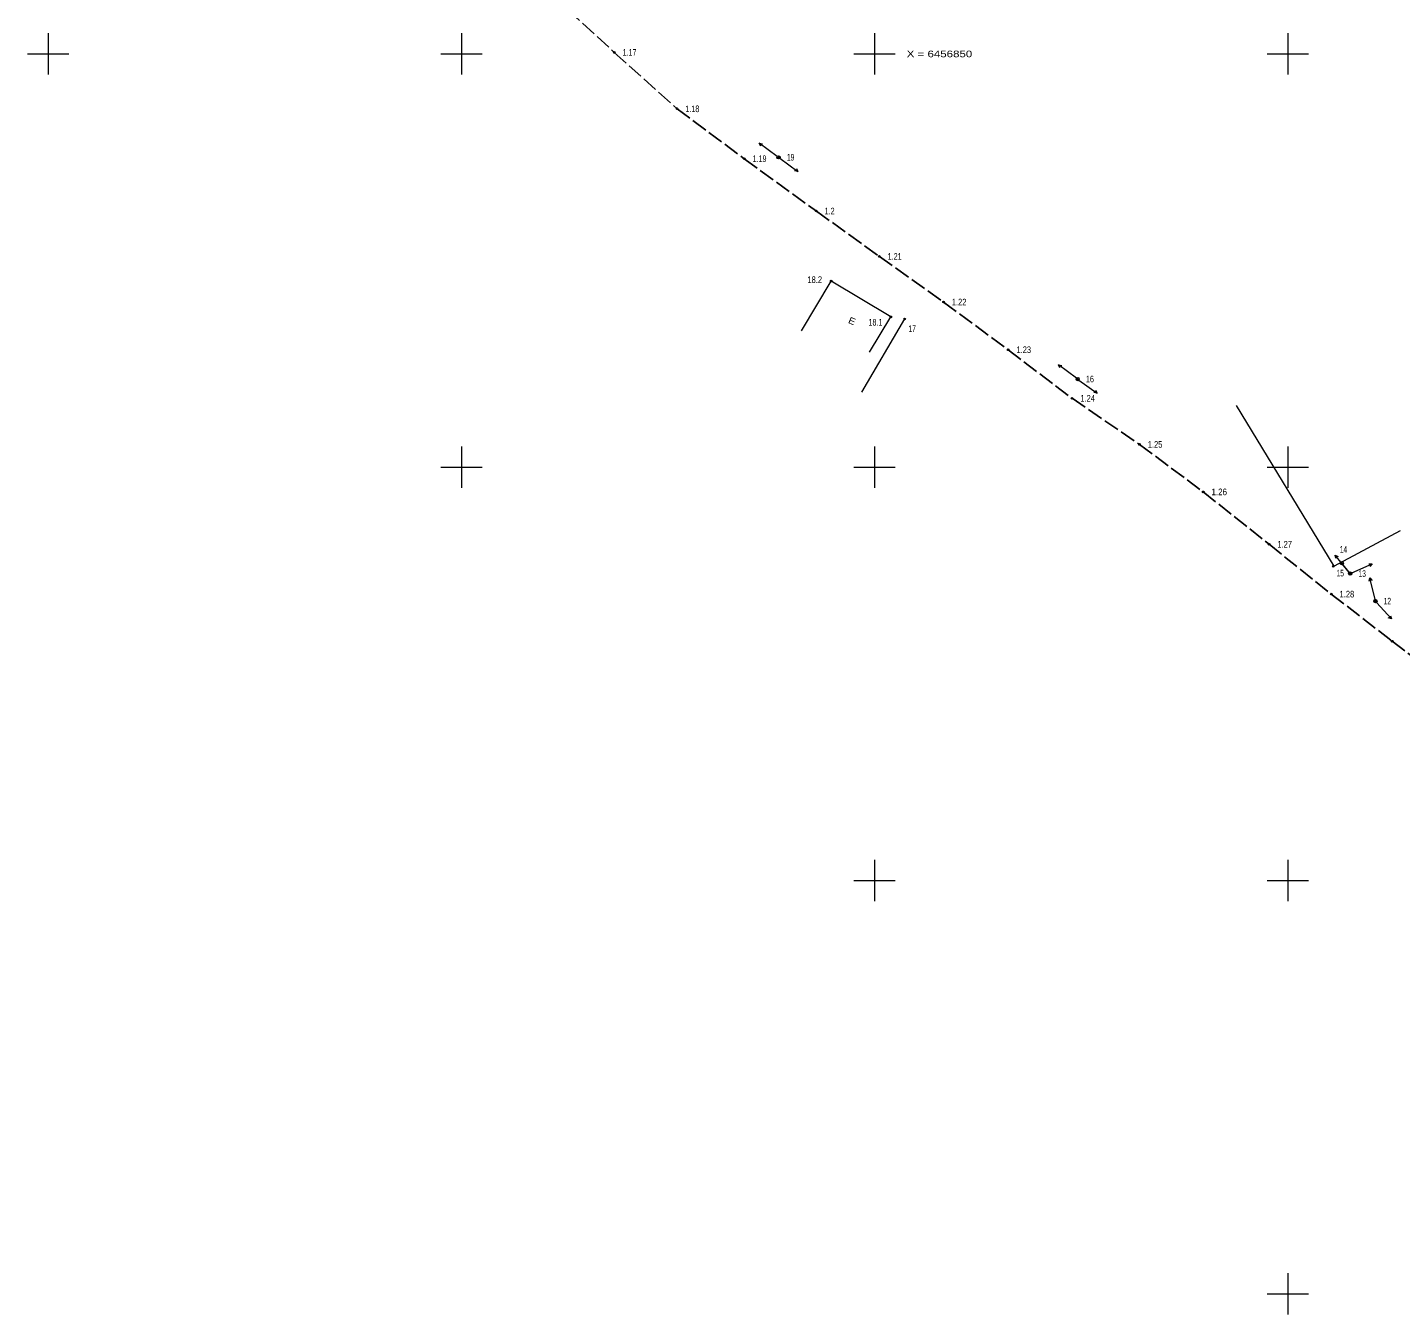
# Model space of a CAD drawing. Extents: x 641548 to 641971, y 6456648 to 6457002.
# Drawn here: x 641597.5 to 641763.6, y 6456697.5 to 6456853.2 of the extents above; entities that cross this region are included whole.
import ezdxf
from ezdxf.enums import TextEntityAlignment as Align

# ---------------------------------------------------------------- set-up
doc = ezdxf.new("R2010")
doc.units = 0
doc.header["$LTSCALE"] = 0.32
doc.header["$PDMODE"] = 32
doc.header["$PDSIZE"] = 0.16
doc.linetypes.add('LONG_DASHED', pattern=[7.5, 6, -1.5])
for name, color, linetype, lineweight in [('1', 7, 'Continuous', 13), ('10', 7, 'Continuous', 13), ('12', 7, 'Continuous', 13), ('20', 7, 'LONG_DASHED', 25), ('28', 7, 'Continuous', 13), ('49', 7, 'Continuous', 13), ('54', 7, 'Continuous', 13), ('57', 7, 'Continuous', 13), ('61', 7, 'Continuous', 13)]:
    doc.layers.add(name, color=color, linetype=linetype, lineweight=lineweight)
doc.layers.add('62', color=7, linetype='Continuous')

msp = doc.modelspace()

# ---------------------------------------------------------------- hatches: boundary and pattern name
at = {"layer": '54'}
for points in [[(641668.6, 6456850.18, 1), (641668.4, 6456850.18, 1)], [(641676.2, 6456843.37, 1), (641676, 6456843.37, 1)], [(641684.33, 6456837.32, 1), (641684.13, 6456837.32, 1)], [(641688.49, 6456837.49, 1), (641688.29, 6456837.49, 1)], [(641693.05, 6456830.99, 1), (641692.85, 6456830.99, 1)], [(641700.68, 6456825.5, 1), (641700.48, 6456825.5, 1)], [(641694.85, 6456822.52, 1), (641694.65, 6456822.52, 1)], [(641708.44, 6456819.98, 1), (641708.24, 6456819.98, 1)], [(641702.06, 6456818.19, 1), (641701.86, 6456818.19, 1)], [(641703.73, 6456817.94, 1), (641703.53, 6456817.94, 1)], [(641716.26, 6456814.21, 1), (641716.06, 6456814.21, 1)], [(641724.67, 6456810.67, 1), (641724.47, 6456810.67, 1)], [(641723.99, 6456808.34, 1), (641723.79, 6456808.34, 1)], [(641732.15, 6456802.76, 1), (641731.95, 6456802.76, 1)], [(641739.86, 6456797.02, 1), (641739.66, 6456797.02, 1)], [(641747.83, 6456790.68, 1), (641747.63, 6456790.68, 1)], [(641755.6, 6456788.03, 1), (641755.4, 6456788.03, 1)], [(641756.62, 6456788.41, 1), (641756.42, 6456788.41, 1)], [(641757.65, 6456787.13, 1), (641757.45, 6456787.13, 1)], [(641755.36, 6456784.65, 1), (641755.16, 6456784.65, 1)], [(641760.69, 6456783.8, 1), (641760.49, 6456783.8, 1)], [(641762.73, 6456778.95, 1), (641762.53, 6456778.95, 1)]]:
    msp.add_hatch(color=256, dxfattribs=at).paths.add_polyline_path(points)

# ---------------------------------------------------------------- linework, layer by layer
at = {"layer": '1'}
for p, q in [((641691.14, 6456816.51), (641694.75, 6456822.52)), ((641701.96, 6456818.19), (641694.75, 6456822.52)), ((641699.4, 6456813.93), (641701.96, 6456818.19))]:
    msp.add_line(p, q, dxfattribs=at)
at = {"layer": '10'}
msp.add_lwpolyline([(641763.61, 6456792.32), (641755.6, 6456788.03), (641743.8, 6456807.46)], dxfattribs=at)
at = {"layer": '12'}
for p, q in [((641688.23, 6456837.61), (641686.05, 6456839.2)), ((641688.55, 6456837.37), (641690.72, 6456835.76)), ((641724.41, 6456810.79), (641722.24, 6456812.4)), ((641724.73, 6456810.55), (641726.93, 6456808.98)), ((641757.43, 6456787.28), (641755.72, 6456789.38)), ((641757.55, 6456787.13), (641756.52, 6456788.41)), ((641757.73, 6456787.21), (641760.2, 6456788.31)), ((641760.55, 6456783.99), (641759.94, 6456786.63)), ((641760.72, 6456783.65), (641762.54, 6456781.65))]:
    msp.add_line(p, q, dxfattribs=at)
for points in [[(641686.23, 6456838.84), (641686.05, 6456839.2), (641686.45, 6456839.13)], [(641690.54, 6456836.13), (641690.72, 6456835.76), (641690.32, 6456835.84)], [(641722.42, 6456812.04), (641722.24, 6456812.4), (641722.64, 6456812.32)], [(641726.74, 6456809.34), (641726.93, 6456808.98), (641726.53, 6456809.06)], [(641755.82, 6456789), (641755.72, 6456789.38), (641756.1, 6456789.22)], [(641759.8, 6456788.32), (641760.2, 6456788.31), (641759.94, 6456787.99)], [(641759.84, 6456786.23), (641759.94, 6456786.63), (641760.21, 6456786.31)], [(641762.43, 6456782.04), (641762.54, 6456781.65), (641762.15, 6456781.8)]]:
    msp.add_lwpolyline(points, dxfattribs=at)
for centre, radius in [((641688.39, 6456837.49), 0.2), ((641688.39, 6456837.49), 0.2), ((641724.57, 6456810.67), 0.2), ((641724.57, 6456810.67), 0.2), ((641756.52, 6456788.41), 0.1998), ((641757.55, 6456787.13), 0.2), ((641757.55, 6456787.13), 0.2), ((641760.59, 6456783.8), 0.2), ((641760.59, 6456783.8), 0.2)]:
    msp.add_circle(centre, radius, dxfattribs=at)
at = {"layer": '20'}
msp.add_lwpolyline([(641661.11, 6456856.97), (641668.5, 6456850.18), (641676.1, 6456843.37), (641684.23, 6456837.32), (641692.95, 6456830.99), (641700.58, 6456825.5), (641708.34, 6456819.98), (641716.16, 6456814.21), (641723.89, 6456808.34), (641732.05, 6456802.76), (641739.76, 6456797.02), (641747.73, 6456790.68), (641755.26, 6456784.65), (641762.63, 6456778.95), (641770.54, 6456772.91)], dxfattribs=at)
at = {"layer": '28'}
msp.add_line((641703.63, 6456817.94), (641698.4, 6456809.09), dxfattribs=at)
at = {"layer": '54'}
for centre in [(641668.5, 6456850.18), (641676.1, 6456843.37), (641684.23, 6456837.32), (641688.39, 6456837.49), (641692.95, 6456830.99), (641700.58, 6456825.5), (641694.75, 6456822.52), (641708.34, 6456819.98), (641701.96, 6456818.19), (641703.63, 6456817.94), (641716.16, 6456814.21), (641724.57, 6456810.67), (641723.89, 6456808.34), (641732.05, 6456802.76), (641739.76, 6456797.02), (641747.73, 6456790.68), (641755.5, 6456788.03), (641756.52, 6456788.41), (641757.55, 6456787.13), (641755.26, 6456784.65), (641760.59, 6456783.8), (641762.63, 6456778.95)]:
    msp.add_circle(centre, 0.1, dxfattribs=at)
for p in [(641668.5, 6456850.18), (641676.1, 6456843.37), (641684.23, 6456837.32), (641688.39, 6456837.49), (641692.95, 6456830.99), (641700.58, 6456825.5), (641694.75, 6456822.52), (641708.34, 6456819.98), (641701.96, 6456818.19), (641703.63, 6456817.94), (641716.16, 6456814.21), (641724.57, 6456810.67), (641723.89, 6456808.34), (641732.05, 6456802.76), (641739.76, 6456797.02), (641747.73, 6456790.68), (641755.5, 6456788.03), (641756.52, 6456788.41), (641757.55, 6456787.13), (641755.26, 6456784.65), (641760.59, 6456783.8), (641762.63, 6456778.95)]:
    msp.add_point(p, dxfattribs=at)
at = {"layer": '61'}
for p, q in [((641600, 6456852.5), (641600, 6456847.5)), ((641650, 6456852.5), (641650, 6456847.5)), ((641700, 6456852.5), (641700, 6456847.5)), ((641750, 6456852.5), (641750, 6456847.5)), ((641597.5, 6456850), (641602.5, 6456850)), ((641647.5, 6456850), (641652.5, 6456850)), ((641697.5, 6456850), (641702.5, 6456850)), ((641747.5, 6456850), (641752.5, 6456850)), ((641650, 6456802.5), (641650, 6456797.5)), ((641700, 6456802.5), (641700, 6456797.5)), ((641750, 6456802.5), (641750, 6456797.5)), ((641647.5, 6456800), (641652.5, 6456800)), ((641697.5, 6456800), (641702.5, 6456800)), ((641747.5, 6456800), (641752.5, 6456800)), ((641700, 6456752.5), (641700, 6456747.5)), ((641750, 6456752.5), (641750, 6456747.5)), ((641697.5, 6456750), (641702.5, 6456750)), ((641747.5, 6456750), (641752.5, 6456750)), ((641750, 6456702.5), (641750, 6456697.5)), ((641747.5, 6456700), (641752.5, 6456700))]:
    msp.add_line(p, q, dxfattribs=at)

# ---------------------------------------------------------------- texts
at = {"layer": '49'}
for s, width, p in [('1.17', 0.65, (641669.5, 6456849.78)), ('1.18', 0.65, (641677.1, 6456842.96)), ('1.19', 0.65, (641685.23, 6456836.92)), ('1.2', 0.75, (641693.95, 6456830.59)), ('1.21', 0.65, (641701.58, 6456825.1)), ('1.22', 0.85, (641709.34, 6456819.58)), ('1.23', 0.85, (641717.16, 6456813.81)), ('1.24', 0.85, (641724.89, 6456807.94)), ('1.25', 0.85, (641733.05, 6456802.36)), ('1.26', 0.9, (641740.76, 6456796.62)), ('1.27', 0.85, (641748.73, 6456790.28)), ('1.28', 0.85, (641756.26, 6456784.25))]:
    msp.add_text(s, height=0.8, dxfattribs=dict(at, width=width)).set_placement(p)
at = {"layer": '57', "width": 1.3}
msp.add_text(' X = 6456850', height=0.8, dxfattribs=at).set_placement((641703.5, 6456849.6))
at = {"layer": '57', "width": 1.15}
msp.add_text('E', height=0.8, rotation=337.187, dxfattribs=at).set_placement((641697.1099, 6456817.3202), align=Align.CENTER)
at = {"layer": '62'}
for s, width, p in [('19', 0.6, (641689.39, 6456837.1)), ('18.2', 0.85, (641691.87, 6456822.29)), ('18.1', 0.65, (641699.26, 6456817.14)), ('17', 0.6, (641704.1, 6456816.36)), ('16', 0.65, (641725.57, 6456810.27)), ('14', 0.6, (641756.29, 6456789.66)), ('15', 0.6, (641755.89, 6456786.79)), ('13', 0.6, (641758.55, 6456786.73)), ('12', 0.6, (641761.59, 6456783.4))]:
    msp.add_text(s, height=0.8, dxfattribs=dict(at, width=width)).set_placement(p)

doc.saveas('drawing.dxf')
